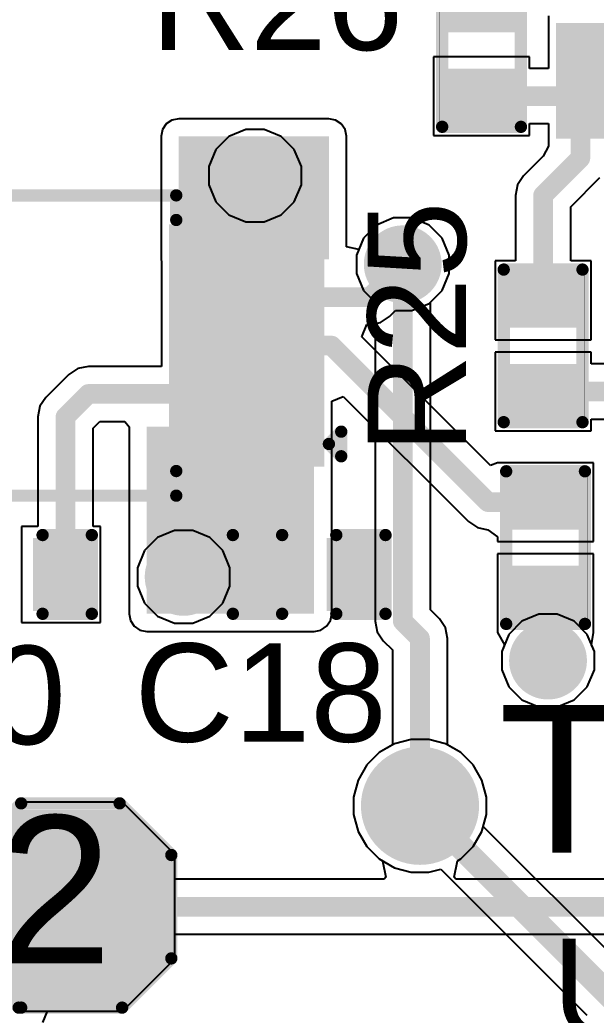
# Model space of a CAD drawing. Header units: millimetres. Extents: x -0.13 to 3.86, y -0.01 to 4.3.
# Drawn here: x 0.8125 to 1.0465, y 3.015 to 3.4193 of the extents above; entities that cross this region are included whole.
import ezdxf

# ---------------------------------------------------------------- set-up
doc = ezdxf.new("R2010")
doc.units = ezdxf.units.MM
doc.header["$MEASUREMENT"] = 0
for name, color, linetype in [('BottomLayer', 5, 'Continuous'), ('BottomSolder', 6, 'Continuous'), ('MultiLayer', 9, 'Continuous'), ('PadHoleLayer', 156, 'Continuous'), ('TopLayer', 1, 'Continuous'), ('TopOverlay', 2, 'Continuous'), ('TopPaste', 8, 'Continuous'), ('TopSolder', 216, 'Continuous'), ('ViaHoleLayer', 16, 'Continuous')]:
    doc.layers.add(name, color=color, linetype=linetype)
doc.styles.add('Arial', font='arial.ttf', dxfattribs={"height": 0.2})

# ---------------------------------------------------------------- blocks, each defined once
blk = doc.blocks.new('T____P______TH_1_8___H_________0_92___48')
at = {"layer": 'BottomLayer'}
blk.add_hatch(color=5, dxfattribs=at).paths.add_polyline_path([(0.017717425, 0.03543305), (-0.017715625, 0.03543305), (-0.03543215, 0.017716525), (-0.03543215, -0.017716525), (-0.017715625, -0.03543305), (0.017717425, -0.03543305), (0.03543395, -0.017716525), (0.03543395, 0.017716525)])
at = {"layer": 'BottomSolder'}
blk.add_hatch(color=6, dxfattribs=at).paths.add_polyline_path([(0.019717425, 0.03943305), (-0.019715625, 0.03943305), (-0.03943215, 0.019716525), (-0.03943215, -0.019716525), (-0.019715625, -0.03943305), (0.019717425, -0.03943305), (0.03943395, -0.019716525), (0.03943395, 0.019716525)])
at = {"layer": 'MultiLayer'}
blk.add_hatch(color=9, dxfattribs=at).paths.add_polyline_path([(0.017717425, 0.03543305), (-0.017715625, 0.03543305), (-0.03543215, 0.017716525), (-0.03543215, -0.017716525), (-0.017715625, -0.03543305), (0.017717425, -0.03543305), (0.03543395, -0.017716525), (0.03543395, 0.017716525)])
at = {"layer": 'PadHoleLayer'}
h = blk.add_hatch(color=156, dxfattribs=at)
edge = h.paths.add_edge_path()
edge.add_arc((9e-07, 0), 0.0181102, 0, 360)
at = {"layer": 'TopLayer'}
blk.add_hatch(color=1, dxfattribs=at).paths.add_polyline_path([(0.017717425, 0.03543305), (-0.017715625, 0.03543305), (-0.03543215, 0.017716525), (-0.03543215, -0.017716525), (-0.017715625, -0.03543305), (0.017717425, -0.03543305), (0.03543395, -0.017716525), (0.03543395, 0.017716525)])
at = {"layer": 'TopSolder'}
blk.add_hatch(color=216, dxfattribs=at).paths.add_polyline_path([(0.019717425, 0.03943305), (-0.019715625, 0.03943305), (-0.03943215, 0.019716525), (-0.03943215, -0.019716525), (-0.019715625, -0.03943305), (0.019717425, -0.03943305), (0.03943395, -0.019716525), (0.03943395, 0.019716525)])
at = {"layer": 'TopOverlay', "const_width": 0.005}
for points in [[(-0.0409991, 0.021), (-0.0199991, 0.042)], [(-0.0199991, 0.042), (0.0200009, 0.042)], [(0.0200009, 0.042), (0.0410009, 0.021)], [(-0.0409991, -0.021), (-0.0409991, 0.021)], [(0.0410009, -0.021), (0.0410009, 0.021)], [(-0.0409991, -0.021), (-0.0209991, -0.041)], [(0.0210009, -0.041), (0.0410009, -0.021)], [(-0.0199991, -0.041), (0.0210009, -0.041)]]:
    blk.add_lwpolyline(points, dxfattribs=at)
at = {"layer": 'TopOverlay', "const_width": 0.0025}
for points in [[(-0.0212491, 0.042, 1), (-0.0187491, 0.042, 1)], [(-0.0212491, 0.042, 1), (-0.0187491, 0.042, 1)], [(0.0187509, 0.042, 1), (0.0212509, 0.042, 1)], [(0.0187509, 0.042, 1), (0.0212509, 0.042, 1)], [(-0.0422491, 0.021, 1), (-0.0397491, 0.021, 1)], [(-0.0422491, 0.021, 1), (-0.0397491, 0.021, 1)], [(0.0397509, 0.021, 1), (0.0422509, 0.021, 1)], [(0.0397509, 0.021, 1), (0.0422509, 0.021, 1)], [(-0.0422491, -0.021, 1), (-0.0397491, -0.021, 1)], [(-0.0422491, -0.021, 1), (-0.0397491, -0.021, 1)], [(0.0397509, -0.021, 1), (0.0422509, -0.021, 1)], [(0.0397509, -0.021, 1), (0.0422509, -0.021, 1)], [(-0.0222491, -0.041, 1), (-0.0197491, -0.041, 1)], [(-0.0212491, -0.041, 1), (-0.0187491, -0.041, 1)], [(0.0197509, -0.041, 1), (0.0222509, -0.041, 1)], [(0.0197509, -0.041, 1), (0.0222509, -0.041, 1)]]:
    blk.add_lwpolyline(points, format="xyb", close=True, dxfattribs=at)
blk = doc.blocks.new('T____P______TH_1_8___H_________0_92___58')
at = {"layer": 'BottomLayer'}
h = blk.add_hatch(color=5, dxfattribs=at)
edge = h.paths.add_edge_path()
edge.add_arc((9e-07, 0), 0.02, 0, 360)
at = {"layer": 'BottomSolder'}
h = blk.add_hatch(color=6, dxfattribs=at)
edge = h.paths.add_edge_path()
edge.add_arc((9e-07, 0), 0.024, 0, 360)
at = {"layer": 'MultiLayer'}
h = blk.add_hatch(color=9, dxfattribs=at)
edge = h.paths.add_edge_path()
edge.add_arc((9e-07, 0), 0.02, 0, 360)
at = {"layer": 'PadHoleLayer'}
h = blk.add_hatch(color=156, dxfattribs=at)
edge = h.paths.add_edge_path()
edge.add_arc((9e-07, 0), 0.01, 0, 360)
at = {"layer": 'TopLayer'}
h = blk.add_hatch(color=1, dxfattribs=at)
edge = h.paths.add_edge_path()
edge.add_arc((9e-07, 0), 0.02, 0, 360)
at = {"layer": 'TopSolder'}
h = blk.add_hatch(color=216, dxfattribs=at)
edge = h.paths.add_edge_path()
edge.add_arc((9e-07, 0), 0.024, 0, 360)
blk = doc.blocks.new('10_MSOP_117')
at = {"layer": 'TopLayer'}
for points in [[(-0.11417395, 0.0452755), (-0.05905585, 0.0452755), (-0.05905585, 0.0334645), (-0.11417395, 0.0334645)], [(0.05905605, 0.0452755), (0.11417415, 0.0452755), (0.11417415, 0.0334645), (0.05905605, 0.0334645)], [(-0.11417395, 0.0255915), (-0.05905585, 0.0255915), (-0.05905585, 0.0137805), (-0.11417395, 0.0137805)], [(0.05905605, 0.0255895), (0.11417415, 0.0255895), (0.11417415, 0.0137785), (0.05905605, 0.0137785)], [(-0.11417395, 0.0059055), (-0.05905585, 0.0059055), (-0.05905585, -0.0059055), (-0.11417395, -0.0059055)], [(0.05905605, 0.0059055), (0.11417415, 0.0059055), (0.11417415, -0.0059055), (0.05905605, -0.0059055)], [(-0.11417395, -0.0137805), (-0.05905585, -0.0137805), (-0.05905585, -0.0255915), (-0.11417395, -0.0255915)], [(0.05905605, -0.0137805), (0.11417415, -0.0137805), (0.11417415, -0.0255915), (0.05905605, -0.0255915)], [(-0.11417395, -0.0334645), (-0.05905585, -0.0334645), (-0.05905585, -0.0452755), (-0.11417395, -0.0452755)], [(0.05905605, -0.0334645), (0.11417415, -0.0334645), (0.11417415, -0.0452755), (0.05905605, -0.0452755)]]:
    blk.add_hatch(color=1, dxfattribs=at).paths.add_polyline_path(points)
at = {"layer": 'TopPaste'}
for points in [[(-0.11417395, 0.0452755), (-0.05905585, 0.0452755), (-0.05905585, 0.0334645), (-0.11417395, 0.0334645)], [(0.05905605, 0.0452755), (0.11417415, 0.0452755), (0.11417415, 0.0334645), (0.05905605, 0.0334645)], [(-0.11417395, 0.0255915), (-0.05905585, 0.0255915), (-0.05905585, 0.0137805), (-0.11417395, 0.0137805)], [(0.05905605, 0.0255895), (0.11417415, 0.0255895), (0.11417415, 0.0137785), (0.05905605, 0.0137785)], [(-0.11417395, 0.0059055), (-0.05905585, 0.0059055), (-0.05905585, -0.0059055), (-0.11417395, -0.0059055)], [(0.05905605, 0.0059055), (0.11417415, 0.0059055), (0.11417415, -0.0059055), (0.05905605, -0.0059055)], [(-0.11417395, -0.0137805), (-0.05905585, -0.0137805), (-0.05905585, -0.0255915), (-0.11417395, -0.0255915)], [(0.05905605, -0.0137805), (0.11417415, -0.0137805), (0.11417415, -0.0255915), (0.05905605, -0.0255915)], [(-0.11417395, -0.0334645), (-0.05905585, -0.0334645), (-0.05905585, -0.0452755), (-0.11417395, -0.0452755)], [(0.05905605, -0.0334645), (0.11417415, -0.0334645), (0.11417415, -0.0452755), (0.05905605, -0.0452755)]]:
    blk.add_hatch(color=8, dxfattribs=at).paths.add_polyline_path(points)
at = {"layer": 'TopSolder'}
for points in [[(-0.11817395, 0.0492755), (-0.05505585, 0.0492755), (-0.05505585, 0.0294645), (-0.11817395, 0.0294645)], [(0.05505605, 0.0492755), (0.11817415, 0.0492755), (0.11817415, 0.0294645), (0.05505605, 0.0294645)], [(-0.11817395, 0.0295915), (-0.05505585, 0.0295915), (-0.05505585, 0.0097805), (-0.11817395, 0.0097805)], [(0.05505605, 0.0295895), (0.11817415, 0.0295895), (0.11817415, 0.0097785), (0.05505605, 0.0097785)], [(-0.11817395, 0.0099055), (-0.05505585, 0.0099055), (-0.05505585, -0.0099055), (-0.11817395, -0.0099055)], [(0.05505605, 0.0099055), (0.11817415, 0.0099055), (0.11817415, -0.0099055), (0.05505605, -0.0099055)], [(-0.11817395, -0.0097805), (-0.05505585, -0.0097805), (-0.05505585, -0.0295915), (-0.11817395, -0.0295915)], [(0.05505605, -0.0097805), (0.11817415, -0.0097805), (0.11817415, -0.0295915), (0.05505605, -0.0295915)], [(-0.11817395, -0.0294645), (-0.05505585, -0.0294645), (-0.05505585, -0.0492755), (-0.11817395, -0.0492755)], [(0.05505605, -0.0294645), (0.11817415, -0.0294645), (0.11817415, -0.0492755), (0.05505605, -0.0492755)]]:
    blk.add_hatch(color=216, dxfattribs=at).paths.add_polyline_path(points)
at = {"layer": 'TopOverlay', "const_width": 0.005}
for points in [[(0.0579991, 0.061), (-0.0580009, 0.061)], [(-0.0580009, 0.061), (-0.0580009, 0.051)], [(0.0579991, 0.061), (0.0579991, 0.051)], [(-0.1200009, 0.04), (-0.1250009, 0.045)], [(-0.1250009, 0.045), (-0.1250009, 0.035)], [(-0.1200009, 0.04), (-0.1250009, 0.035)], [(-0.0580009, -0.051), (-0.0580009, -0.061)], [(0.0579991, -0.051), (0.0579991, -0.061)], [(0.0579991, -0.061), (-0.0580009, -0.061)]]:
    blk.add_lwpolyline(points, dxfattribs=at)
at = {"layer": 'TopOverlay', "const_width": 0.0025}
for points in [[(-0.0592509, 0.061, 1), (-0.0567509, 0.061, 1)], [(-0.0592509, 0.061, 1), (-0.0567509, 0.061, 1)], [(0.0567491, 0.061, 1), (0.0592491, 0.061, 1)], [(0.0567491, 0.061, 1), (0.0592491, 0.061, 1)], [(-0.0592509, 0.051, 1), (-0.0567509, 0.051, 1)], [(0.0567491, 0.051, 1), (0.0592491, 0.051, 1)], [(-0.1262509, 0.045, 1), (-0.1237509, 0.045, 1)], [(-0.1262509, 0.045, 1), (-0.1237509, 0.045, 1)], [(-0.1212509, 0.04, 1), (-0.1187509, 0.04, 1)], [(-0.1212509, 0.04, 1), (-0.1187509, 0.04, 1)], [(-0.1262509, 0.035, 1), (-0.1237509, 0.035, 1)], [(-0.1262509, 0.035, 1), (-0.1237509, 0.035, 1)], [(-0.0592509, -0.051, 1), (-0.0567509, -0.051, 1)], [(0.0567491, -0.051, 1), (0.0592491, -0.051, 1)], [(-0.0592509, -0.061, 1), (-0.0567509, -0.061, 1)], [(-0.0592509, -0.061, 1), (-0.0567509, -0.061, 1)], [(0.0567491, -0.061, 1), (0.0592491, -0.061, 1)], [(0.0567491, -0.061, 1), (0.0592491, -0.061, 1)]]:
    blk.add_lwpolyline(points, format="xyb", close=True, dxfattribs=at)
blk = doc.blocks.new('R___0402_138')
at = {"layer": 'TopLayer'}
for points in [[(-0.0275, -0.0124991), (-0.0275, 0.0125009), (-0.0095, 0.0125009), (-0.0095, -0.0124991)], [(0.0095, -0.0124991), (0.0095, 0.0125009), (0.0275, 0.0125009), (0.0275, -0.0124991)]]:
    blk.add_hatch(color=1, dxfattribs=at).paths.add_polyline_path(points)
at = {"layer": 'TopPaste'}
for points in [[(-0.0275, -0.0124991), (-0.0275, 0.0125009), (-0.0095, 0.0125009), (-0.0095, -0.0124991)], [(0.0095, -0.0124991), (0.0095, 0.0125009), (0.0275, 0.0125009), (0.0275, -0.0124991)]]:
    blk.add_hatch(color=8, dxfattribs=at).paths.add_polyline_path(points)
at = {"layer": 'TopSolder'}
for points in [[(-0.0296654, -0.0146645), (-0.0296654, 0.0146663), (-0.0073346, 0.0146663), (-0.0073346, -0.0146645)], [(0.0073346, -0.0146645), (0.0073346, 0.0146663), (0.0296654, 0.0146663), (0.0296654, -0.0146645)]]:
    blk.add_hatch(color=216, dxfattribs=at).paths.add_polyline_path(points)
at = {"layer": 'TopOverlay'}
for points, const_width in [([(-0.031, -0.0159991), (-0.031, 0.0160009)], 0.005), ([(0.031, 0.0160009), (-0.031, 0.0160009)], 0.005), ([(0.031, -0.0159991), (0.031, 0.0160009)], 0.005), ([(0.031, -0.0159991), (-0.031, -0.0159991)], 0.005), ([(0.032, -0.0169991), (-0.032, -0.0169991)], 0.000127)]:
    blk.add_lwpolyline(points, dxfattribs=dict(at, const_width=const_width))
for points, const_width in [([(-0.03225, 0.0160009, 1), (-0.02975, 0.0160009, 1)], 0.0025), ([(-0.03225, 0.0160009, 1), (-0.02975, 0.0160009, 1)], 0.0025), ([(0.02975, 0.0160009, 1), (0.03225, 0.0160009, 1)], 0.0025), ([(0.02975, 0.0160009, 1), (0.03225, 0.0160009, 1)], 0.0025), ([(-0.03225, -0.0159991, 1), (-0.02975, -0.0159991, 1)], 0.0025), ([(-0.03225, -0.0159991, 1), (-0.02975, -0.0159991, 1)], 0.0025), ([(0.02975, -0.0159991, 1), (0.03225, -0.0159991, 1)], 0.0025), ([(0.02975, -0.0159991, 1), (0.03225, -0.0159991, 1)], 0.0025), ([(-0.0320317, -0.0169991, 1), (-0.0319683, -0.0169991, 1)], 6.35e-05), ([(0.0319683, -0.0169991, 1), (0.0320317, -0.0169991, 1)], 6.35e-05)]:
    blk.add_lwpolyline(points, format="xyb", close=True, dxfattribs=dict(at, const_width=const_width))
blk = doc.blocks.new('R___0402_139')
at = {"layer": 'TopLayer'}
for points in [[(-0.0275, -0.0125009), (-0.0275, 0.0124991), (-0.0095, 0.0124991), (-0.0095, -0.0125009)], [(0.0095, -0.0125009), (0.0095, 0.0124991), (0.0275, 0.0124991), (0.0275, -0.0125009)]]:
    blk.add_hatch(color=1, dxfattribs=at).paths.add_polyline_path(points)
at = {"layer": 'TopPaste'}
for points in [[(-0.0275, -0.0125009), (-0.0275, 0.0124991), (-0.0095, 0.0124991), (-0.0095, -0.0125009)], [(0.0095, -0.0125009), (0.0095, 0.0124991), (0.0275, 0.0124991), (0.0275, -0.0125009)]]:
    blk.add_hatch(color=8, dxfattribs=at).paths.add_polyline_path(points)
at = {"layer": 'TopSolder'}
for points in [[(-0.0296654, -0.0146663), (-0.0296654, 0.0146645), (-0.0073346, 0.0146645), (-0.0073346, -0.0146663)], [(0.0073346, -0.0146663), (0.0073346, 0.0146645), (0.0296654, 0.0146645), (0.0296654, -0.0146663)]]:
    blk.add_hatch(color=216, dxfattribs=at).paths.add_polyline_path(points)
at = {"layer": 'TopOverlay'}
for points, const_width in [([(-0.031, 0.0159991), (-0.031, -0.0160009)], 0.005), ([(-0.031, 0.0159991), (0.031, 0.0159991)], 0.005), ([(0.031, 0.0159991), (0.031, -0.0160009)], 0.005), ([(-0.031, -0.0160009), (0.031, -0.0160009)], 0.005), ([(-0.032, -0.0170009), (0.032, -0.0170009)], 0.000127)]:
    blk.add_lwpolyline(points, dxfattribs=dict(at, const_width=const_width))
for points, const_width in [([(-0.03225, 0.0159991, 1), (-0.02975, 0.0159991, 1)], 0.0025), ([(-0.03225, 0.0159991, 1), (-0.02975, 0.0159991, 1)], 0.0025), ([(0.02975, 0.0159991, 1), (0.03225, 0.0159991, 1)], 0.0025), ([(0.02975, 0.0159991, 1), (0.03225, 0.0159991, 1)], 0.0025), ([(-0.03225, -0.0160009, 1), (-0.02975, -0.0160009, 1)], 0.0025), ([(-0.03225, -0.0160009, 1), (-0.02975, -0.0160009, 1)], 0.0025), ([(0.02975, -0.0160009, 1), (0.03225, -0.0160009, 1)], 0.0025), ([(0.02975, -0.0160009, 1), (0.03225, -0.0160009, 1)], 0.0025), ([(-0.0320317, -0.0170009, 1), (-0.0319683, -0.0170009, 1)], 6.35e-05), ([(0.0319683, -0.0170009, 1), (0.0320317, -0.0170009, 1)], 6.35e-05)]:
    blk.add_lwpolyline(points, format="xyb", close=True, dxfattribs=dict(at, const_width=const_width))
blk = doc.blocks.new('R___0402_144')
at = {"layer": 'TopLayer'}
for points in [[(-0.027499, -0.0125009), (-0.027499, 0.0124991), (-0.009499, 0.0124991), (-0.009499, -0.0125009)], [(0.009501, -0.0125009), (0.009501, 0.0124991), (0.027501, 0.0124991), (0.027501, -0.0125009)]]:
    blk.add_hatch(color=1, dxfattribs=at).paths.add_polyline_path(points)
at = {"layer": 'TopPaste'}
for points in [[(-0.027499, -0.0125009), (-0.027499, 0.0124991), (-0.009499, 0.0124991), (-0.009499, -0.0125009)], [(0.009501, -0.0125009), (0.009501, 0.0124991), (0.027501, 0.0124991), (0.027501, -0.0125009)]]:
    blk.add_hatch(color=8, dxfattribs=at).paths.add_polyline_path(points)
at = {"layer": 'TopSolder'}
for points in [[(-0.0296644, -0.0146663), (-0.0296644, 0.0146645), (-0.0073336, 0.0146645), (-0.0073336, -0.0146663)], [(0.0073356, -0.0146663), (0.0073356, 0.0146645), (0.0296664, 0.0146645), (0.0296664, -0.0146663)]]:
    blk.add_hatch(color=216, dxfattribs=at).paths.add_polyline_path(points)
at = {"layer": 'TopOverlay'}
for points, const_width in [([(-0.030999, 0.0159991), (-0.030999, -0.0160009)], 0.005), ([(-0.030999, 0.0159991), (0.031001, 0.0159991)], 0.005), ([(0.031001, 0.0159991), (0.031001, -0.0160009)], 0.005), ([(-0.030999, -0.0160009), (0.031001, -0.0160009)], 0.005), ([(-0.031999, -0.0170009), (0.032001, -0.0170009)], 0.000127)]:
    blk.add_lwpolyline(points, dxfattribs=dict(at, const_width=const_width))
for points, const_width in [([(-0.032249, 0.0159991, 1), (-0.029749, 0.0159991, 1)], 0.0025), ([(-0.032249, 0.0159991, 1), (-0.029749, 0.0159991, 1)], 0.0025), ([(0.029751, 0.0159991, 1), (0.032251, 0.0159991, 1)], 0.0025), ([(0.029751, 0.0159991, 1), (0.032251, 0.0159991, 1)], 0.0025), ([(-0.032249, -0.0160009, 1), (-0.029749, -0.0160009, 1)], 0.0025), ([(-0.032249, -0.0160009, 1), (-0.029749, -0.0160009, 1)], 0.0025), ([(0.029751, -0.0160009, 1), (0.032251, -0.0160009, 1)], 0.0025), ([(0.029751, -0.0160009, 1), (0.032251, -0.0160009, 1)], 0.0025), ([(-0.0320307, -0.0170009, 1), (-0.0319673, -0.0170009, 1)], 6.35e-05), ([(0.0319693, -0.0170009, 1), (0.0320327, -0.0170009, 1)], 6.35e-05)]:
    blk.add_lwpolyline(points, format="xyb", close=True, dxfattribs=dict(at, const_width=const_width))
blk = doc.blocks.new('MMBT2222ATT3G_166')
at = {"layer": 'TopLayer'}
for points in [[(-0.0194882, 0.0452746), (0.0194882, 0.0452746), (0.0194882, 0.0334636), (-0.0194882, 0.0334636)], [(0.0372058, 0.0255906), (0.0761822, 0.0255906), (0.0761822, 0.0137796), (0.0372058, 0.0137796)], [(-0.0194882, 0.0059046), (0.0194882, 0.0059046), (0.0194882, -0.0059064), (-0.0194882, -0.0059064)]]:
    blk.add_hatch(color=1, dxfattribs=at).paths.add_polyline_path(points)
at = {"layer": 'TopPaste'}
for points in [[(-0.0194882, 0.0452746), (0.0194882, 0.0452746), (0.0194882, 0.0334636), (-0.0194882, 0.0334636)], [(0.0372058, 0.0255906), (0.0761822, 0.0255906), (0.0761822, 0.0137796), (0.0372058, 0.0137796)], [(-0.0194882, 0.0059046), (0.0194882, 0.0059046), (0.0194882, -0.0059064), (-0.0194882, -0.0059064)]]:
    blk.add_hatch(color=8, dxfattribs=at).paths.add_polyline_path(points)
at = {"layer": 'TopSolder'}
for points in [[(-0.0234882, 0.0492746), (0.0234882, 0.0492746), (0.0234882, 0.0294636), (-0.0234882, 0.0294636)], [(0.0332058, 0.0295906), (0.0801822, 0.0295906), (0.0801822, 0.0097796), (0.0332058, 0.0097796)], [(-0.0234882, 0.0099046), (0.0234882, 0.0099046), (0.0234882, -0.0099064), (-0.0234882, -0.0099064)]]:
    blk.add_hatch(color=216, dxfattribs=at).paths.add_polyline_path(points)
at = {"layer": 'TopOverlay', "const_width": 0.005}
for points in [[(0.032086, 0.0511811), (0.044094, 0.0511811)], [(0.044094, 0.0511811), (0.044094, 0.0381891)], [(0.044094, 0.0011811), (0.044094, -0.0118109)], [(0.032086, -0.0118109), (0.044094, -0.0118109)]]:
    blk.add_lwpolyline(points, dxfattribs=at)
at = {"layer": 'TopOverlay', "const_width": 0.0025}
for points in [[(0.030836, 0.0511811, 1), (0.033336, 0.0511811, 1)], [(0.042844, 0.0511811, 1), (0.045344, 0.0511811, 1)], [(0.042844, 0.0511811, 1), (0.045344, 0.0511811, 1)], [(0.042844, 0.0381891, 1), (0.045344, 0.0381891, 1)], [(0.042844, 0.0011811, 1), (0.045344, 0.0011811, 1)], [(0.030836, -0.0118109, 1), (0.033336, -0.0118109, 1)], [(0.042844, -0.0118109, 1), (0.045344, -0.0118109, 1)], [(0.042844, -0.0118109, 1), (0.045344, -0.0118109, 1)]]:
    blk.add_lwpolyline(points, format="xyb", close=True, dxfattribs=at)
blk = doc.blocks.new('C___0402_231')
at = {"layer": 'TopLayer'}
for points in [[(-0.0274999, -0.0125), (-0.0274999, 0.0125), (-0.0094999, 0.0125), (-0.0094999, -0.0125)], [(0.0095001, -0.0125), (0.0095001, 0.0125), (0.0275001, 0.0125), (0.0275001, -0.0125)]]:
    blk.add_hatch(color=1, dxfattribs=at).paths.add_polyline_path(points)
at = {"layer": 'TopPaste'}
for points in [[(-0.0274999, -0.0125), (-0.0274999, 0.0125), (-0.0094999, 0.0125), (-0.0094999, -0.0125)], [(0.0095001, -0.0125), (0.0095001, 0.0125), (0.0275001, 0.0125), (0.0275001, -0.0125)]]:
    blk.add_hatch(color=8, dxfattribs=at).paths.add_polyline_path(points)
at = {"layer": 'TopSolder'}
for points in [[(-0.0298621, -0.0148622), (-0.0298621, 0.0148622), (-0.0071377, 0.0148622), (-0.0071377, -0.0148622)], [(0.0071379, -0.0148622), (0.0071379, 0.0148622), (0.0298623, 0.0148622), (0.0298623, -0.0148622)]]:
    blk.add_hatch(color=216, dxfattribs=at).paths.add_polyline_path(points)
at = {"layer": 'TopOverlay', "const_width": 0.005}
for points in [[(-0.0109999, 0.016), (-0.0309999, 0.016)], [(-0.0309999, 0.016), (-0.0309999, -0.016)], [(0.0310001, 0.016), (0.0110001, 0.016)], [(0.0310001, 0.016), (0.0310001, -0.016)], [(-0.0109999, -0.016), (-0.0309999, -0.016)], [(0.0310001, -0.016), (0.0110001, -0.016)]]:
    blk.add_lwpolyline(points, dxfattribs=at)
at = {"layer": 'TopOverlay', "const_width": 0.0025}
for points in [[(-0.0322499, 0.016, 1), (-0.0297499, 0.016, 1)], [(-0.0322499, 0.016, 1), (-0.0297499, 0.016, 1)], [(-0.0122499, 0.016, 1), (-0.0097499, 0.016, 1)], [(0.0097501, 0.016, 1), (0.0122501, 0.016, 1)], [(0.0297501, 0.016, 1), (0.0322501, 0.016, 1)], [(0.0297501, 0.016, 1), (0.0322501, 0.016, 1)], [(-0.0322499, -0.016, 1), (-0.0297499, -0.016, 1)], [(-0.0322499, -0.016, 1), (-0.0297499, -0.016, 1)], [(-0.0122499, -0.016, 1), (-0.0097499, -0.016, 1)], [(0.0097501, -0.016, 1), (0.0122501, -0.016, 1)], [(0.0297501, -0.016, 1), (0.0322501, -0.016, 1)], [(0.0297501, -0.016, 1), (0.0322501, -0.016, 1)]]:
    blk.add_lwpolyline(points, format="xyb", close=True, dxfattribs=at)
blk = doc.blocks.new('C___0402_233')
at = {"layer": 'TopLayer'}
for points in [[(-0.0275009, -0.0125), (-0.0275009, 0.0125), (-0.0095009, 0.0125), (-0.0095009, -0.0125)], [(0.0094991, -0.0125), (0.0094991, 0.0125), (0.0274991, 0.0125), (0.0274991, -0.0125)]]:
    blk.add_hatch(color=1, dxfattribs=at).paths.add_polyline_path(points)
at = {"layer": 'TopPaste'}
for points in [[(-0.0275009, -0.0125), (-0.0275009, 0.0125), (-0.0095009, 0.0125), (-0.0095009, -0.0125)], [(0.0094991, -0.0125), (0.0094991, 0.0125), (0.0274991, 0.0125), (0.0274991, -0.0125)]]:
    blk.add_hatch(color=8, dxfattribs=at).paths.add_polyline_path(points)
at = {"layer": 'TopSolder'}
for points in [[(-0.0298631, -0.0148622), (-0.0298631, 0.0148622), (-0.0071387, 0.0148622), (-0.0071387, -0.0148622)], [(0.0071369, -0.0148622), (0.0071369, 0.0148622), (0.0298613, 0.0148622), (0.0298613, -0.0148622)]]:
    blk.add_hatch(color=216, dxfattribs=at).paths.add_polyline_path(points)
at = {"layer": 'TopOverlay', "const_width": 0.005}
for points in [[(-0.0310009, 0.016), (-0.0310009, -0.016)], [(-0.0110009, 0.016), (-0.0310009, 0.016)], [(0.0309991, 0.016), (0.0109991, 0.016)], [(0.0309991, 0.016), (0.0309991, -0.016)], [(-0.0110009, -0.016), (-0.0310009, -0.016)], [(0.0309991, -0.016), (0.0109991, -0.016)]]:
    blk.add_lwpolyline(points, dxfattribs=at)
at = {"layer": 'TopOverlay', "const_width": 0.0025}
for points in [[(-0.0322509, 0.016, 1), (-0.0297509, 0.016, 1)], [(-0.0322509, 0.016, 1), (-0.0297509, 0.016, 1)], [(-0.0122509, 0.016, 1), (-0.0097509, 0.016, 1)], [(0.0097491, 0.016, 1), (0.0122491, 0.016, 1)], [(0.0297491, 0.016, 1), (0.0322491, 0.016, 1)], [(0.0297491, 0.016, 1), (0.0322491, 0.016, 1)], [(-0.0322509, -0.016, 1), (-0.0297509, -0.016, 1)], [(-0.0322509, -0.016, 1), (-0.0297509, -0.016, 1)], [(-0.0122509, -0.016, 1), (-0.0097509, -0.016, 1)], [(0.0097491, -0.016, 1), (0.0122491, -0.016, 1)], [(0.0297491, -0.016, 1), (0.0322491, -0.016, 1)], [(0.0297491, -0.016, 1), (0.0322491, -0.016, 1)]]:
    blk.add_lwpolyline(points, format="xyb", close=True, dxfattribs=at)

msp = doc.modelspace()

# ---------------------------------------------------------------- hatches: boundary and pattern name
at = {"layer": 'BottomLayer'}
h = msp.add_hatch(color=5, dxfattribs=at)
edge = h.paths.add_edge_path()
edge.add_arc((0.908, 3.356), 0.011811, 0, 360)
h = msp.add_hatch(color=5, dxfattribs=at)
edge = h.paths.add_edge_path()
edge.add_arc((0.968, 3.32), 0.011811, 0, 360)
h = msp.add_hatch(color=5, dxfattribs=at)
edge = h.paths.add_edge_path()
edge.add_arc((0.879, 3.193), 0.011811, 0, 360)
h = msp.add_hatch(color=5, dxfattribs=at)
edge = h.paths.add_edge_path()
edge.add_arc((1.027, 3.159), 0.011811, 0, 360)
at = {"layer": 'BottomSolder'}
h = msp.add_hatch(color=6, dxfattribs=at)
edge = h.paths.add_edge_path()
edge.add_arc((0.908, 3.356), 0.015811, 0, 360)
h = msp.add_hatch(color=6, dxfattribs=at)
edge = h.paths.add_edge_path()
edge.add_arc((0.968, 3.32), 0.015811, 0, 360)
h = msp.add_hatch(color=6, dxfattribs=at)
edge = h.paths.add_edge_path()
edge.add_arc((0.879, 3.193), 0.015811, 0, 360)
h = msp.add_hatch(color=6, dxfattribs=at)
edge = h.paths.add_edge_path()
edge.add_arc((1.027, 3.159), 0.015811, 0, 360)
at = {"layer": 'TopLayer'}
for points in [[(0.877, 3.322), (0.938, 3.322), (0.938, 3.372), (0.877, 3.372)], [(0.864, 3.178), (0.932, 3.178), (0.932, 3.254), (0.864, 3.254)]]:
    msp.add_hatch(color=1, dxfattribs=at).paths.add_polyline_path(points)
h = msp.add_hatch(color=1, dxfattribs=at)
edge = h.paths.add_edge_path()
edge.add_arc((0.908, 3.356), 0.011811, 0, 360)
h = msp.add_hatch(color=1, dxfattribs=at)
edge = h.paths.add_edge_path()
edge.add_arc((0.968, 3.32), 0.011811, 0, 360)
h = msp.add_hatch(color=1, dxfattribs=at)
edge = h.paths.add_edge_path()
edge.add_arc((0.879, 3.193), 0.011811, 0, 360)
h = msp.add_hatch(color=1, dxfattribs=at)
edge = h.paths.add_edge_path()
edge.add_arc((1.027, 3.159), 0.011811, 0, 360)
at = {"layer": 'ViaHoleLayer'}
h = msp.add_hatch(color=16, dxfattribs=at)
edge = h.paths.add_edge_path()
edge.add_arc((0.908, 3.356), 0.0059055, 0, 360)
h = msp.add_hatch(color=16, dxfattribs=at)
edge = h.paths.add_edge_path()
edge.add_arc((0.968, 3.32), 0.0059055, 0, 360)
h = msp.add_hatch(color=16, dxfattribs=at)
edge = h.paths.add_edge_path()
edge.add_arc((0.879, 3.193), 0.0059055, 0, 360)
h = msp.add_hatch(color=16, dxfattribs=at)
edge = h.paths.add_edge_path()
edge.add_arc((1.027, 3.159), 0.0059055, 0, 360)

# ---------------------------------------------------------------- linework, layer by layer
at = {"layer": 'BottomLayer'}
for p, q in [((0.9042583, 3.374811), (0.8973444, 3.3719472)), ((0.9117417, 3.374811), (0.9042583, 3.374811)), ((0.9186556, 3.3719472), (0.9117417, 3.374811)), ((0.8973444, 3.3719472), (0.8920528, 3.3666556)), ((0.9239472, 3.3666556), (0.9186556, 3.3719472)), ((0.8920528, 3.3666556), (0.889189, 3.3597417)), ((0.926811, 3.3597417), (0.9239472, 3.3666556)), ((0.889189, 3.3597417), (0.889189, 3.3522583)), ((0.926811, 3.3522583), (0.926811, 3.3597417)), ((0.889189, 3.3522583), (0.8920528, 3.3453444)), ((0.9239472, 3.3453444), (0.926811, 3.3522583)), ((0.8920528, 3.3453444), (0.8973444, 3.3400528)), ((0.9186556, 3.3400528), (0.9239472, 3.3453444)), ((0.8973444, 3.3400528), (0.9042583, 3.337189)), ((0.9117417, 3.337189), (0.9186556, 3.3400528)), ((0.9042583, 3.337189), (0.9117417, 3.337189)), ((0.9573444, 3.3359472), (0.9520528, 3.3306556)), ((0.9642583, 3.338811), (0.9573444, 3.3359472)), ((0.9717417, 3.338811), (0.9642583, 3.338811)), ((0.9786556, 3.3359472), (0.9717417, 3.338811)), ((0.9839472, 3.3306556), (0.9786556, 3.3359472)), ((0.9520528, 3.3306556), (0.949189, 3.3237417)), ((0.986811, 3.3237417), (0.9839472, 3.3306556)), ((0.949189, 3.3237417), (0.949189, 3.3162583)), ((0.986811, 3.3162583), (0.986811, 3.3237417)), ((0.949189, 3.3162583), (0.9520528, 3.3093444)), ((0.9839472, 3.3093444), (0.986811, 3.3162583)), ((0.9520528, 3.3093444), (0.9567845, 3.3046127)), ((0.9792155, 3.3046127), (0.9839472, 3.3093444)), ((0.9567845, 3.3046127), (0.9567845, 3.1750005)), ((0.9792155, 3.1796457), (0.9792155, 3.3046127)), ((0.8752583, 3.211811), (0.8683444, 3.2089472)), ((0.8827417, 3.211811), (0.8752583, 3.211811)), ((0.8896556, 3.2089472), (0.8827417, 3.211811)), ((0.8683444, 3.2089472), (0.8630528, 3.2036556)), ((0.8949472, 3.2036556), (0.8896556, 3.2089472)), ((0.8630528, 3.2036556), (0.860189, 3.1967417)), ((0.897811, 3.1967417), (0.8949472, 3.2036556)), ((0.860189, 3.1967417), (0.860189, 3.1892583)), ((0.897811, 3.1892583), (0.897811, 3.1967417)), ((0.860189, 3.1892583), (0.8630528, 3.1823444)), ((0.8949472, 3.1823444), (0.897811, 3.1892583)), ((0.8630528, 3.1823444), (0.8683444, 3.1770528)), ((0.8896556, 3.1770528), (0.8949472, 3.1823444)), ((0.9829312, 3.1759299), (0.9792155, 3.1796457)), ((0.8683444, 3.1770528), (0.8752583, 3.174189)), ((0.8752583, 3.174189), (0.8827417, 3.174189)), ((0.8827417, 3.174189), (0.8896556, 3.1770528)), ((0.9567845, 3.1750005), (0.9567844, 3.175)), ((0.9567844, 3.175), (0.9576382, 3.170708)), ((0.9829315, 3.1759297), (0.9829312, 3.1759299)), ((0.9853627, 3.1722911), (0.9829315, 3.1759297)), ((1.0163444, 3.1749472), (1.0110528, 3.1696556)), ((1.0232583, 3.177811), (1.0163444, 3.1749472)), ((1.0307417, 3.177811), (1.0232583, 3.177811)), ((1.0376556, 3.1749472), (1.0307417, 3.177811)), ((1.0429472, 3.1696556), (1.0376556, 3.1749472)), ((0.9576382, 3.170708), (0.9600694, 3.1670694)), ((0.9862165, 3.1679991), (0.9853627, 3.1722911)), ((0.9600694, 3.1670694), (0.9637854, 3.1633535)), ((0.9862164, 3.1679986), (0.9862165, 3.1679991)), ((0.9862164, 3.1247016), (0.9862164, 3.1679986)), ((1.0110528, 3.1696556), (1.008189, 3.1627417)), ((1.045811, 3.1627417), (1.0429472, 3.1696556)), ((0.9637854, 3.1633535), (0.9637854, 3.1247016)), ((1.008189, 3.1627417), (1.008189, 3.1552583)), ((1.045811, 3.1552583), (1.045811, 3.1627417)), ((1.008189, 3.1552583), (1.0110528, 3.1483444)), ((1.0429472, 3.1483444), (1.045811, 3.1552583)), ((1.0110528, 3.1483444), (1.0163444, 3.1430528)), ((1.0376556, 3.1430528), (1.0429472, 3.1483444)), ((1.0163444, 3.1430528), (1.0232583, 3.140189)), ((1.0307417, 3.140189), (1.0376556, 3.1430528)), ((1.0232583, 3.140189), (1.0307417, 3.140189)), ((0.9584225, 3.1216054), (0.9533955, 3.1165784)), ((0.9637854, 3.1247016), (0.9584225, 3.1216054)), ((0.9915793, 3.1216054), (0.9862164, 3.1247016)), ((0.9966063, 3.1165784), (0.9915793, 3.1216054)), ((0.9533955, 3.1165784), (0.9498409, 3.1104216)), ((1.0001609, 3.1104216), (0.9966063, 3.1165784)), ((0.9498409, 3.1104216), (0.9480009, 3.1035546)), ((1.0020009, 3.1035546), (1.0001609, 3.1104216)), ((0.8542174, 3.101433), (0.8117844, 3.101433)), ((0.8754339, 3.0802165), (0.8542174, 3.101433)), ((0.9480009, 3.1035546), (0.9480009, 3.0964454)), ((1.0020009, 3.0964454), (1.0020009, 3.1035546)), ((0.9480009, 3.0964454), (0.9498409, 3.0895784)), ((1.0001609, 3.0895784), (1.0020009, 3.0964454)), ((0.9498409, 3.0895784), (0.9533955, 3.0834216)), ((0.9966063, 3.0834216), (1.0001609, 3.0895784)), ((0.9533955, 3.0834216), (0.9584225, 3.0783946)), ((0.9915793, 3.0783946), (0.9966063, 3.0834216)), ((0.8754339, 3.0702155), (0.8754339, 3.0802165)), ((0.9584225, 3.0783946), (0.9597917, 3.0776041)), ((0.9597917, 3.0776041), (0.9611203, 3.0710635)), ((0.9888815, 3.0710635), (0.9902101, 3.0776041)), ((0.9902101, 3.0776041), (0.9915793, 3.0783946)), ((0.9604805, 3.0702155), (0.8754339, 3.0702155)), ((0.9611203, 3.0710635), (0.9604805, 3.0702155)), ((0.9895213, 3.0702155), (0.9888815, 3.0710635)), ((1.0676127, 3.0702155), (0.9895213, 3.0702155)), ((0.8754339, 3.0377835), (0.8754339, 3.0477845)), ((0.8754339, 3.0477845), (1.0676127, 3.0477845)), ((0.8542174, 3.016567), (0.8754339, 3.0377835)), ((0.8217975, 3.0119476), (0.823711, 3.016567)), ((0.823711, 3.016567), (0.8542174, 3.016567))]:
    msp.add_line(p, q, dxfattribs=at)
at = {"layer": 'BottomLayer', "const_width": 0.008}
for points in [[(0.968, 3.175), (0.968, 3.32)], [(0.968, 3.175), (0.9750009, 3.1679991)], [(0.9750009, 3.1), (0.9750009, 3.1679991)], [(0.8330009, 3.059), (1.083, 3.059)]]:
    msp.add_lwpolyline(points, dxfattribs=at)
at = {"layer": 'BottomLayer', "const_width": 0.004}
for points in [[(0.966, 3.32, 1), (0.97, 3.32, 1)], [(0.966, 3.175, 1), (0.97, 3.175, 1)], [(0.966, 3.175, 1), (0.97, 3.175, 1)], [(0.9730009, 3.1679991, 1), (0.9770009, 3.1679991, 1)], [(0.9730009, 3.1679991, 1), (0.9770009, 3.1679991, 1)], [(0.9730009, 3.1, 1), (0.9770009, 3.1, 1)], [(0.8310009, 3.059, 1), (0.8350009, 3.059, 1)]]:
    msp.add_lwpolyline(points, format="xyb", close=True, dxfattribs=at)
at = {"layer": 'TopLayer'}
for p, q in [((1.0272254, 3.4209882), (1.0272254, 3.3995655)), ((1.0195009, 3.40435), (0.9805009, 3.40435)), ((0.9805009, 3.40435), (0.9805009, 3.37235)), ((1.0195009, 3.3995655), (1.0195009, 3.40435)), ((1.0272254, 3.3995655), (1.0195009, 3.3995655)), ((0.8719533, 3.3770467), (0.8704062, 3.3747312)), ((0.8742688, 3.3785938), (0.8719533, 3.3770467)), ((0.877, 3.3791371), (0.8742688, 3.3785938)), ((0.938, 3.3791371), (0.877, 3.3791371)), ((0.9407312, 3.3785938), (0.938, 3.3791371)), ((0.9430467, 3.3770467), (0.9407312, 3.3785938)), ((0.9445938, 3.3747312), (0.9430467, 3.3770467)), ((1.0195009, 3.37235), (1.0195009, 3.3771345)), ((1.0195009, 3.3771345), (1.0272254, 3.3771345)), ((1.0272254, 3.3771345), (1.0272254, 3.3680119)), ((0.8704062, 3.3747312), (0.8698629, 3.372)), ((0.9451371, 3.372), (0.9445938, 3.3747312)), ((0.9805009, 3.37235), (1.0195009, 3.37235)), ((0.8698629, 3.372), (0.8698629, 3.322)), ((0.9451371, 3.3270253), (0.9451371, 3.372)), ((1.0272254, 3.3680119), (1.0250512, 3.3639123)), ((1.0250512, 3.3639123), (1.0170694, 3.3559306)), ((1.0170694, 3.3559306), (1.0146382, 3.352292)), ((1.0146382, 3.352292), (1.0137844, 3.348)), ((1.0362155, 3.3433543), (1.0480612, 3.3552001)), ((1.0137844, 3.348), (1.0137845, 3.3479995)), ((1.0137845, 3.3479995), (1.0137845, 3.32135)), ((1.0362155, 3.32135), (1.0362155, 3.3433543)), ((0.9573444, 3.3359472), (0.9520528, 3.3306556)), ((0.9642583, 3.338811), (0.9573444, 3.3359472)), ((0.9717417, 3.338811), (0.9642583, 3.338811)), ((0.9786556, 3.3359472), (0.9717417, 3.338811)), ((0.9839472, 3.3306556), (0.9786556, 3.3359472)), ((0.9520528, 3.3306556), (0.9501371, 3.3260307)), ((0.986811, 3.3237417), (0.9839472, 3.3306556)), ((0.9501371, 3.3260307), (0.9451371, 3.3270253)), ((0.986811, 3.3162583), (0.986811, 3.3237417)), ((0.8698629, 3.322), (0.8700559, 3.3210298)), ((0.8700559, 3.3210298), (0.8700559, 3.2785295)), ((1.0137845, 3.32135), (1.0055009, 3.32135)), ((1.0055009, 3.32135), (1.0055009, 3.28935)), ((1.0445009, 3.32135), (1.0362155, 3.32135)), ((1.0445009, 3.28935), (1.0445009, 3.32135)), ((0.9839472, 3.3093444), (0.986811, 3.3162583)), ((0.9786556, 3.3040528), (0.9839472, 3.3093444)), ((0.9717417, 3.301189), (0.9786556, 3.3040528)), ((0.9626166, 3.2987554), (0.9650502, 3.301189)), ((0.9650502, 3.301189), (0.9717417, 3.301189)), ((0.9513908, 3.2904705), (0.9534619, 3.2954705)), ((0.9534619, 3.2954705), (0.9546855, 3.2954705)), ((0.9546855, 3.2954705), (0.954686, 3.2954704)), ((0.954686, 3.2954704), (0.958978, 3.2963242)), ((0.958978, 3.2963242), (0.9626166, 3.2987554)), ((1.0036472, 3.238214), (0.9513908, 3.2904705)), ((1.0055009, 3.28935), (1.0445009, 3.28935)), ((1.0445009, 3.28435), (1.0055009, 3.28435)), ((1.0055009, 3.28435), (1.0055009, 3.25235)), ((1.0445009, 3.2795655), (1.0445009, 3.28435)), ((1.0875679, 3.2795655), (1.0445009, 3.2795655)), ((0.8323832, 3.2752443), (0.8230694, 3.2659306)), ((0.8323834, 3.2752446), (0.8323832, 3.2752443)), ((0.836022, 3.2776758), (0.8323834, 3.2752446)), ((0.840314, 3.2785296), (0.836022, 3.2776758)), ((0.8403145, 3.2785295), (0.840314, 3.2785296)), ((0.8700559, 3.2785295), (0.8403145, 3.2785295)), ((0.8230694, 3.2659306), (0.8206382, 3.262292)), ((0.9391739, 3.2644321), (0.9437933, 3.2663456)), ((0.9391739, 3.2347245), (0.9391739, 3.2644321)), ((0.9437933, 3.2663456), (0.9946733, 3.2154657)), ((0.8206382, 3.262292), (0.8197844, 3.258)), ((0.8197844, 3.258), (0.8197845, 3.2579995)), ((0.8197845, 3.2579995), (0.8197845, 3.2135)), ((0.8422155, 3.2533543), (0.8449596, 3.2560985)), ((0.8449596, 3.2560985), (0.8551407, 3.2560985)), ((0.8551407, 3.2560985), (0.8568629, 3.2539999)), ((1.0445009, 3.25235), (1.0445009, 3.2571345)), ((1.0445009, 3.2571345), (1.0875679, 3.2571345)), ((0.8422155, 3.2135), (0.8422155, 3.2533543)), ((0.8568629, 3.2539999), (0.8568629, 3.178)), ((1.0055009, 3.25235), (1.0445009, 3.25235)), ((1.006501, 3.2393961), (1.0036472, 3.238214)), ((1.006501, 3.239396), (1.006501, 3.2393961)), ((1.0455009, 3.239396), (1.006501, 3.239396)), ((1.0455009, 3.207396), (1.0455009, 3.239396)), ((0.9391371, 3.178), (0.9391371, 3.2347245)), ((0.9391371, 3.2347245), (0.9391739, 3.2347245)), ((0.9946733, 3.2154657), (0.9946735, 3.2154654)), ((0.9946735, 3.2154654), (0.9983121, 3.2130342)), ((0.8197845, 3.2135), (0.8132049, 3.2135)), ((0.8132049, 3.2135), (0.8132049, 3.1745)), ((0.8452049, 3.2135), (0.8422155, 3.2135)), ((0.8452049, 3.1745), (0.8452049, 3.2135)), ((0.9983121, 3.2130342), (1.002604, 3.2121804)), ((1.002604, 3.2121804), (1.0065009, 3.2092282)), ((1.0065009, 3.2092282), (1.0065009, 3.207396)), ((1.0065009, 3.207396), (1.0455009, 3.207396)), ((1.0455009, 3.202396), (1.0065009, 3.202396)), ((1.0065009, 3.202396), (1.0065009, 3.1703961)), ((1.0455009, 3.1703962), (1.0455009, 3.202396)), ((0.8568629, 3.178), (0.8574062, 3.1752688)), ((0.9385938, 3.1752688), (0.9391371, 3.178)), ((0.8132049, 3.1745), (0.8452049, 3.1745)), ((0.8574062, 3.1752688), (0.8589533, 3.1729533)), ((0.9370467, 3.1729533), (0.9385938, 3.1752688)), ((0.8589533, 3.1729533), (0.8612688, 3.1714062)), ((0.8612688, 3.1714062), (0.864, 3.1708629)), ((0.864, 3.1708629), (0.932, 3.1708629)), ((0.932, 3.1708629), (0.9347312, 3.1714062)), ((0.9347312, 3.1714062), (0.9370467, 3.1729533)), ((1.0065009, 3.1703961), (1.0065008, 3.1703961)), ((1.0065008, 3.1703961), (1.0092884, 3.1653959)), ((1.0447116, 3.165396), (1.045501, 3.170396)), ((1.0455011, 3.170396), (1.0455009, 3.1703962)), ((1.045501, 3.170396), (1.0455011, 3.170396)), ((1.0092884, 3.1653959), (1.008189, 3.1627417)), ((1.008189, 3.1627417), (1.008189, 3.1552583)), ((1.045811, 3.1627417), (1.0447116, 3.165396)), ((1.045811, 3.1552583), (1.045811, 3.1627417)), ((1.008189, 3.1552583), (1.0110528, 3.1483444)), ((1.0429472, 3.1483444), (1.045811, 3.1552583)), ((1.0110528, 3.1483444), (1.0163444, 3.1430528)), ((1.0376556, 3.1430528), (1.0429472, 3.1483444)), ((1.0163444, 3.1430528), (1.0232583, 3.140189)), ((1.0307417, 3.140189), (1.0376556, 3.1430528)), ((1.0232583, 3.140189), (1.0307417, 3.140189)), ((0.9714463, 3.127), (0.9645793, 3.12516)), ((0.9785555, 3.127), (0.9714463, 3.127)), ((0.9854225, 3.12516), (0.9785555, 3.127)), ((0.9584225, 3.1216054), (0.9533955, 3.1165784)), ((0.9645793, 3.12516), (0.9584225, 3.1216054)), ((0.9915793, 3.1216054), (0.9854225, 3.12516)), ((0.9966063, 3.1165784), (0.9915793, 3.1216054)), ((0.9533955, 3.1165784), (0.9498409, 3.1104216)), ((1.0001609, 3.1104216), (0.9966063, 3.1165784)), ((0.9498409, 3.1104216), (0.9480009, 3.1035546)), ((1.0020009, 3.1035546), (1.0001609, 3.1104216)), ((0.8542174, 3.101433), (0.8117844, 3.101433)), ((0.8754339, 3.0802165), (0.8542174, 3.101433)), ((0.9480009, 3.1035546), (0.9480009, 3.0964454)), ((1.0020009, 3.0964454), (1.0020009, 3.1035546)), ((0.9480009, 3.0964454), (0.9498409, 3.0895784)), ((1.0007029, 3.091601), (1.0020009, 3.0964454)), ((0.9498409, 3.0895784), (0.9533955, 3.0834216)), ((1.0636515, 3.0286524), (1.0007029, 3.091601)), ((0.9533955, 3.0834216), (0.9584225, 3.0783946)), ((0.8754339, 3.0377835), (0.8754339, 3.0802165)), ((0.9584225, 3.0783946), (0.9645793, 3.07484)), ((0.9645793, 3.07484), (0.9714463, 3.073)), ((0.9714463, 3.073), (0.9785555, 3.073)), ((0.9785555, 3.073), (0.9833999, 3.074298)), ((0.9833999, 3.074298), (1.0427649, 3.014933)), ((0.8542174, 3.016567), (0.8754339, 3.0377835)), ((0.8117844, 3.016567), (0.8542174, 3.016567))]:
    msp.add_line(p, q, dxfattribs=at)
for points, const_width in [([(1.0339809, 3.38835), (1.0401309, 3.3945)], 0.008), ([(1.0401309, 3.3631309), (1.0401309, 3.3945)], 0.008), ([(1.0000009, 3.38835), (1.0339809, 3.38835)], 0.008), ([(1.025, 3.348), (1.0401309, 3.3631309)], 0.008), ([(1.025, 3.3053509), (1.025, 3.348)], 0.008), ([(0.954686, 3.306686), (0.968, 3.32)], 0.008), ([(0.9046149, 3.306686), (0.954686, 3.306686)], 0.008), ([(1.025, 3.3053509), (1.0250009, 3.30535)], 0.008), ([(0.9046149, 3.287), (0.9046399, 3.286975)], 0.008), ([(0.9046399, 3.286975), (0.9390251, 3.286975)], 0.008), ([(0.9390251, 3.286975), (1.0026041, 3.223396)], 0.008), ([(0.831, 3.258), (0.840314, 3.267314)], 0.008), ([(0.840314, 3.267314), (0.9046149, 3.267314)], 0.008), ([(1.0250009, 3.26835), (1.1233509, 3.26835)], 0.008), ([(0.831, 3.1957951), (0.831, 3.258)], 0.008), ([(1.0026041, 3.223396), (1.0260009, 3.223396)], 0.008), ([(0.8292049, 3.194), (0.831, 3.1957951)], 0.008), ([(1.0260009, 3.1599991), (1.0260009, 3.186396)], 0.01), ([(1.0260009, 3.1599991), (1.027, 3.159)], 0.01), ([(0.9750009, 3.1), (1.055, 3.0200009)], 0.01)]:
    msp.add_lwpolyline(points, dxfattribs=dict(at, const_width=const_width))
for points, const_width in [([(1.0381309, 3.3945, 1), (1.0421309, 3.3945, 1)], 0.004), ([(1.0381309, 3.3945, 1), (1.0421309, 3.3945, 1)], 0.004), ([(0.9980009, 3.38835, 1), (1.0020009, 3.38835, 1)], 0.004), ([(1.0319809, 3.38835, 1), (1.0359809, 3.38835, 1)], 0.004), ([(1.0319809, 3.38835, 1), (1.0359809, 3.38835, 1)], 0.004), ([(1.0381309, 3.3631309, 1), (1.0421309, 3.3631309, 1)], 0.004), ([(1.0381309, 3.3631309, 1), (1.0421309, 3.3631309, 1)], 0.004), ([(1.023, 3.348, 1), (1.027, 3.348, 1)], 0.004), ([(1.023, 3.348, 1), (1.027, 3.348, 1)], 0.004), ([(0.966, 3.32, 1), (0.97, 3.32, 1)], 0.004), ([(0.9026149, 3.306686, 1), (0.9066149, 3.306686, 1)], 0.004), ([(0.952686, 3.306686, 1), (0.956686, 3.306686, 1)], 0.004), ([(0.952686, 3.306686, 1), (0.956686, 3.306686, 1)], 0.004), ([(1.023, 3.3053509, 1), (1.027, 3.3053509, 1)], 0.004), ([(1.023, 3.3053509, 1), (1.027, 3.3053509, 1)], 0.004), ([(1.0230009, 3.30535, 1), (1.0270009, 3.30535, 1)], 0.004), ([(0.9026149, 3.287, 1), (0.9066149, 3.287, 1)], 0.004), ([(0.9026399, 3.286975, 1), (0.9066399, 3.286975, 1)], 0.004), ([(0.9026399, 3.286975, 1), (0.9066399, 3.286975, 1)], 0.004), ([(0.9370251, 3.286975, 1), (0.9410251, 3.286975, 1)], 0.004), ([(0.9370251, 3.286975, 1), (0.9410251, 3.286975, 1)], 0.004), ([(0.838314, 3.267314, 1), (0.842314, 3.267314, 1)], 0.004), ([(0.838314, 3.267314, 1), (0.842314, 3.267314, 1)], 0.004), ([(0.9026149, 3.267314, 1), (0.9066149, 3.267314, 1)], 0.004), ([(1.0230009, 3.26835, 1), (1.0270009, 3.26835, 1)], 0.004), ([(0.829, 3.258, 1), (0.833, 3.258, 1)], 0.004), ([(0.829, 3.258, 1), (0.833, 3.258, 1)], 0.004), ([(1.0006041, 3.223396, 1), (1.0046041, 3.223396, 1)], 0.004), ([(1.0006041, 3.223396, 1), (1.0046041, 3.223396, 1)], 0.004), ([(1.0240009, 3.223396, 1), (1.0280009, 3.223396, 1)], 0.004), ([(0.829, 3.1957951, 1), (0.833, 3.1957951, 1)], 0.004), ([(0.829, 3.1957951, 1), (0.833, 3.1957951, 1)], 0.004), ([(0.8272049, 3.194, 1), (0.8312049, 3.194, 1)], 0.004), ([(1.0235009, 3.186396, 1), (1.0285009, 3.186396, 1)], 0.005), ([(1.0235009, 3.1599991, 1), (1.0285009, 3.1599991, 1)], 0.005), ([(1.0235009, 3.1599991, 1), (1.0285009, 3.1599991, 1)], 0.005), ([(1.0245, 3.159, 1), (1.0295, 3.159, 1)], 0.005), ([(0.9725009, 3.1, 1), (0.9775009, 3.1, 1)], 0.005)]:
    msp.add_lwpolyline(points, format="xyb", close=True, dxfattribs=dict(at, const_width=const_width))

# ---------------------------------------------------------------- block references
for name, p, rotation in [('MMBT2222ATT3G_166', (1.0795, 3.3945), 90), ('R___0402_138', (1, 3.40685), 270), ('10_MSOP_117', (0.818, 3.287), 180), ('R___0402_139', (1.025, 3.28685), 90), ('R___0402_144', (1.026, 3.204895), 90), ('C___0402_231', (0.810705, 3.194), 180), ('C___0402_233', (0.93, 3.194), 180)]:
    msp.add_blockref(name, p, dxfattribs=dict(rotation=rotation))
for name, p in [('T____P______TH_1_8___H_________0_92___58', (0.975, 3.1)), ('T____P______TH_1_8___H_________0_92___48', (0.833, 3.059))]:
    msp.add_blockref(name, p)

# ---------------------------------------------------------------- texts
at = {"layer": 'TopOverlay', "style": 'Arial'}
for s, height, p in [('R26', 0.04, (0.8656839, 3.4070065)), ('C18', 0.04, (0.8590162, 3.1260065)), ('C20', 0.04, (0.7286839, 3.1250065)), ('TXD2', 0.06, (1.0069991, 3.081)), ('RE2', 0.06, (0.687, 3.036)), ('U11', 0.04, (1.0286807, 3.0060065))]:
    msp.add_text(s, height=height, dxfattribs=at).set_placement(p)
msp.add_text('R25', height=0.04, rotation=90, dxfattribs=at).set_placement((0.9937001, 3.2430491))

doc.saveas('drawing.dxf')
